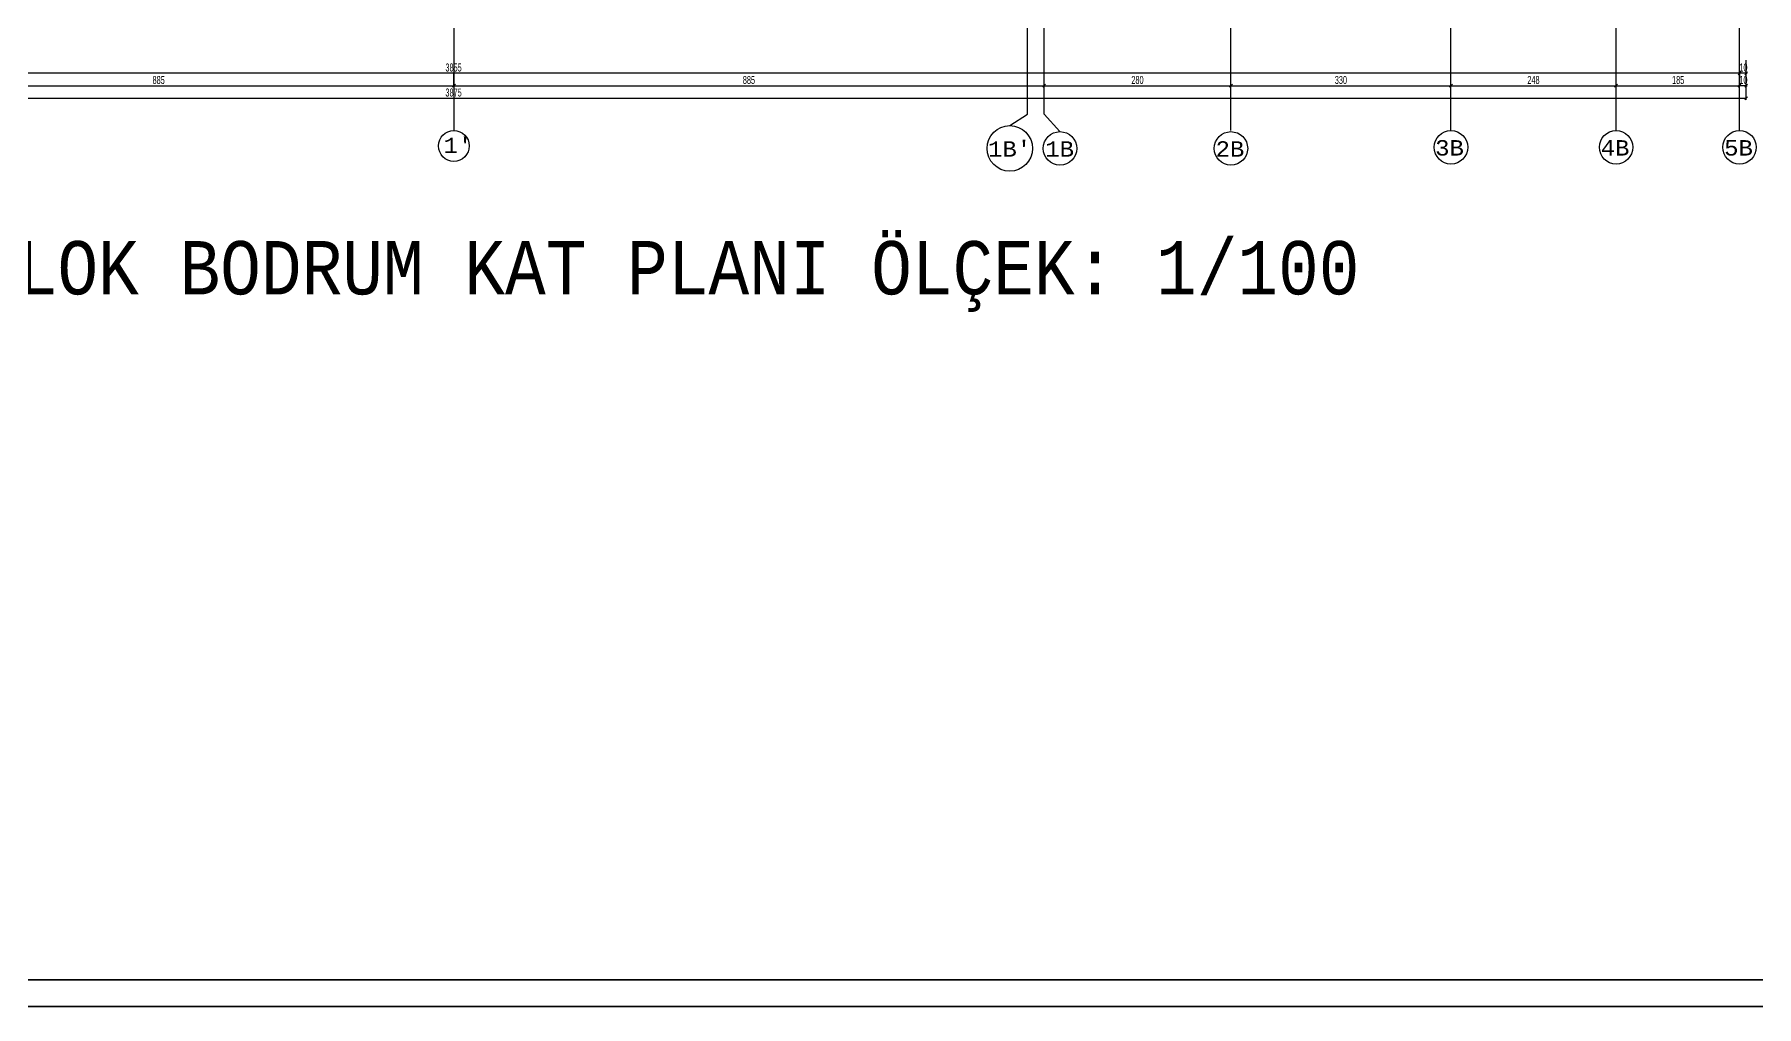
# Model space of a CAD drawing. Header units: inches. Extents: x -7543 to -822, y 102837 to 190349.
# Drawn here: x -836.61 to -836.3518, y 102836.6651 to 102836.8108 of the extents above; entities that cross this region are included whole.
import ezdxf

# ---------------------------------------------------------------- set-up
doc = ezdxf.new("R2010")
doc.units = ezdxf.units.IN
doc.header["$MEASUREMENT"] = 0
doc.linetypes.add('DASHDOTX2', pattern=[2, 1, -0.5, 0, -0.5])
for name, color, linetype, lineweight in [('AKS', 1, 'Continuous', 25), ('ICOL', 55, 'Continuous', 25), ('YAZI', 7, 'Continuous', 25)]:
    doc.layers.add(name, color=color, linetype=linetype, lineweight=lineweight)
doc.layers.add('DUVAR', color=7, linetype='Continuous', lineweight=35, true_color=0xfc4642)
doc.styles.add('ISIM', font='monos.ttf', dxfattribs={"width": 1.1, "height": 200})
doc.styles.add('OLCU', font='tromand.shx', dxfattribs={"width": 0.6, "height": 12})

msp = doc.modelspace()

# ---------------------------------------------------------------- linework, layer by layer
at = {"layer": 'AKS', "linetype": 'DASHDOTX2', "ltscale": 10}
for p, q in [((-836.54707, 102837.03018), (-836.54707, 102836.79642)), ((-836.43057, 102836.79642), (-836.43057, 102837.03038)), ((-836.39758, 102836.79642), (-836.39758, 102837.03038)), ((-836.37282, 102836.79642), (-836.37282, 102837.03038)), ((-836.35432, 102836.79642), (-836.35432, 102837.03038)), ((-836.46107, 102836.79885), (-836.46107, 102837.02761)), ((-836.45857, 102836.79885), (-836.45857, 102837.02761)), ((-836.46373, 102836.79716), (-836.46107, 102836.79885)), ((-836.4562, 102836.79625), (-836.45857, 102836.79885))]:
    msp.add_line(p, q, dxfattribs=at)
at = {"layer": 'AKS'}
msp.add_line((-836.54707, 102836.79642), (-836.54707, 102836.79639), dxfattribs=at)
at = {"layer": 'AKS', "color": 0}
for centre, radius in [((-836.54707, 102836.79411), 0.00231), ((-836.46373, 102836.79374), 0.00341), ((-836.4562, 102836.79374), 0.00251), ((-836.43057, 102836.79374), 0.00251), ((-836.39758, 102836.79391), 0.00251), ((-836.37282, 102836.79391), 0.00251), ((-836.35432, 102836.79391), 0.00251)]:
    msp.add_circle(centre, radius, dxfattribs=at)
at = {"layer": 'DUVAR'}
for p, q in [((-837.60107, 102836.66908), (-821.99356, 102836.66908)), ((-837.60507, 102836.66508), (-821.98956, 102836.66508))]:
    msp.add_line(p, q, dxfattribs=at)
at = {"layer": 'ICOL'}
for p, q in [((-836.35432, 102836.80477), (-836.35432, 102836.80696)), ((-836.35332, 102836.80477), (-836.35332, 102836.80696)), ((-836.3544, 102836.80501), (-836.73974, 102836.80501)), ((-836.54707, 102836.8029), (-836.54707, 102836.80508)), ((-836.54707, 102836.8029), (-836.54707, 102836.80508)), ((-836.45857, 102836.8029), (-836.45857, 102836.80508)), ((-836.45857, 102836.8029), (-836.45857, 102836.80508)), ((-836.43057, 102836.8029), (-836.43057, 102836.80508)), ((-836.43057, 102836.8029), (-836.43057, 102836.80508)), ((-836.39758, 102836.8029), (-836.39758, 102836.80508)), ((-836.39758, 102836.8029), (-836.39758, 102836.80508)), ((-836.37282, 102836.8029), (-836.37282, 102836.80508)), ((-836.37282, 102836.8029), (-836.37282, 102836.80508)), ((-836.3541, 102836.80523), (-836.35454, 102836.80479)), ((-836.35454, 102836.80479), (-836.3541, 102836.80523)), ((-836.3544, 102836.80501), (-836.35448, 102836.80501)), ((-836.35432, 102836.80524), (-836.35432, 102836.80306)), ((-836.35432, 102836.8029), (-836.35432, 102836.80508)), ((-836.35432, 102836.8029), (-836.35432, 102836.80508)), ((-836.35332, 102836.80501), (-836.35432, 102836.80501)), ((-836.35354, 102836.80479), (-836.3531, 102836.80523)), ((-836.35332, 102836.8029), (-836.35332, 102836.80508)), ((-836.35324, 102836.80501), (-836.35317, 102836.80501)), ((-836.74074, 102836.80126), (-836.3534, 102836.80126)), ((-836.63549, 102836.80313), (-836.54715, 102836.80313)), ((-836.54729, 102836.80291), (-836.54685, 102836.80335)), ((-836.54729, 102836.80291), (-836.54685, 102836.80335)), ((-836.54699, 102836.80313), (-836.45865, 102836.80313)), ((-836.45879, 102836.80291), (-836.45835, 102836.80335)), ((-836.45879, 102836.80291), (-836.45835, 102836.80335)), ((-836.45849, 102836.80313), (-836.43065, 102836.80313)), ((-836.43079, 102836.80291), (-836.43035, 102836.80335)), ((-836.43079, 102836.80291), (-836.43035, 102836.80335)), ((-836.43049, 102836.80313), (-836.39766, 102836.80313)), ((-836.3978, 102836.80291), (-836.39736, 102836.80335)), ((-836.3978, 102836.80291), (-836.39736, 102836.80335)), ((-836.3975, 102836.80313), (-836.3729, 102836.80313)), ((-836.37304, 102836.80291), (-836.3726, 102836.80335)), ((-836.37304, 102836.80291), (-836.3726, 102836.80335)), ((-836.37274, 102836.80313), (-836.3544, 102836.80313)), ((-836.35454, 102836.80291), (-836.3541, 102836.80335)), ((-836.35454, 102836.80291), (-836.3541, 102836.80335)), ((-836.3544, 102836.80313), (-836.35448, 102836.80313)), ((-836.35332, 102836.80313), (-836.35432, 102836.80313)), ((-836.35354, 102836.80291), (-836.3531, 102836.80335)), ((-836.35354, 102836.80104), (-836.3531, 102836.80148)), ((-836.35332, 102836.80102), (-836.35332, 102836.80321)), ((-836.35324, 102836.80313), (-836.35317, 102836.80313))]:
    msp.add_line(p, q, dxfattribs=at)

# ---------------------------------------------------------------- texts
at = {"layer": 'AKS', "style": 'ISIM', "width": 1.1}
for s, p in [("1'", (-836.54862, 102836.79303)), ("1B'", (-836.46698, 102836.7925)), ('1B', (-836.4584, 102836.7925)), ('2B', (-836.43287, 102836.7925)), ('3B', (-836.39995, 102836.79267)), ('4B', (-836.37513, 102836.79267)), ('5B', (-836.35662, 102836.79267))]:
    msp.add_text(s, height=0.00231, dxfattribs=at).set_placement(p)
at = {"layer": 'ICOL', "style": 'OLCU', "width": 0.6}
for s, p in [('3855', (-836.54834, 102836.80527)), ('10', (-836.35434, 102836.80527)), ('885', (-836.59225, 102836.8034)), ('885', (-836.50375, 102836.8034)), ('280', (-836.4455, 102836.8034)), ('330', (-836.415, 102836.8034)), ('248', (-836.38613, 102836.8034)), ('185', (-836.36443, 102836.8034)), ('10', (-836.35434, 102836.8034)), ('3875', (-836.54834, 102836.80152))]:
    msp.add_text(s, height=0.0012, dxfattribs=at).set_placement(p)
at = {"layer": 'YAZI', "style": 'ISIM', "width": 0.9}
msp.add_text('A-B BLOK BODRUM KAT PLANI ÖLÇEK: 1/100', height=0.008, dxfattribs=at).set_placement((-836.64311, 102836.77185, -0.002))

doc.saveas('drawing.dxf')
